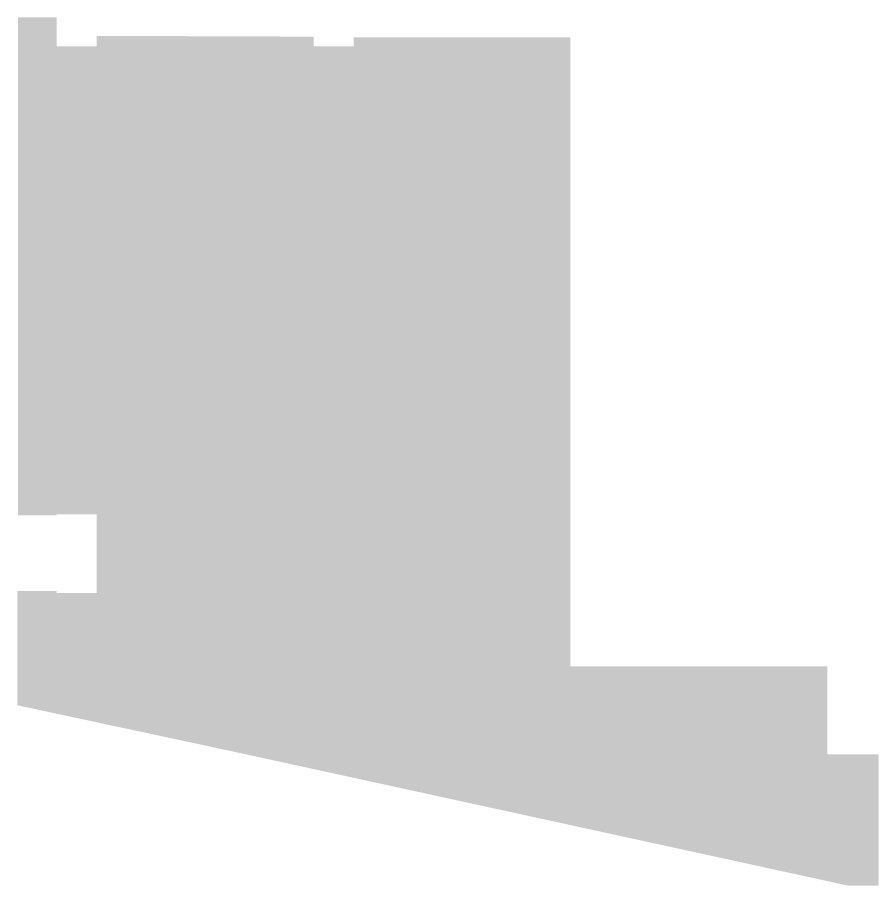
# Model space of a CAD drawing. Header units: millimetres. Extents: x -661525 to 498941, y 282148 to 1359693.
# Drawn here: x -652251 to -638838, y 877786 to 891313 of the extents above; entities that cross this region are included whole.
import ezdxf

# ---------------------------------------------------------------- set-up
doc = ezdxf.new("R2010")
doc.units = ezdxf.units.MM
doc.header["$LTSCALE"] = 2.5
doc.layers.add('A-WALL-PATT-150', color=8, linetype='CONTINUOUS')

msp = doc.modelspace()

# ---------------------------------------------------------------- hatches: boundary and pattern name
at = {"layer": 'A-WALL-PATT-150'}
h = msp.add_hatch(dxfattribs=at)
h.set_pattern_fill('ANGLE', color=256)
h.set_pattern_definition([(0, (-652250.8216, 877786.392), (0, 6.985), [5.08, -1.905]), (90, (-652250.8216, 877786.392), (-6.985, 4e-16), [5.08, -1.905])])
edge = h.paths.add_edge_path()
edge.add_line((-643562.8, 890863.4), (-643637.8, 890863.4))
edge.add_line((-643637.8, 890863.4), (-643637.8, 891003.4))
edge.add_line((-643637.8, 891003.4), (-647013.8, 891003.4))
edge.add_line((-647013.8, 891003.4), (-647013.8, 890863.4))
edge.add_line((-647013.8, 890863.4), (-647637.8, 890863.4))
edge.add_line((-647637.8, 890863.4), (-647637.8, 891013.4))
edge.add_line((-647637.8, 891013.4), (-651013.8, 891025.4))
edge.add_line((-651013.8, 891025.4), (-651013.8, 890863.4))
edge.add_line((-651013.8, 890863.4), (-651637.8, 890863.4))
edge.add_line((-651637.8, 890863.4), (-651637.8, 891313.4))
edge.add_line((-651637.8, 891313.4), (-652238.8, 891313.4))
edge.add_line((-652238.8, 891313.4), (-652238.8, 883567.5))
edge.add_line((-652238.8, 883567.5), (-652238.8, 883557.7))
edge.add_line((-652238.8, 883557.7), (-651637.8, 883557.7))
edge.add_line((-651637.8, 883557.7), (-651637.8, 883569.7))
edge.add_line((-651637.8, 883569.7), (-651013.8, 883569.7))
edge.add_line((-651013.8, 883569.7), (-651013.8, 882517.5))
edge.add_line((-651013.8, 882517.5), (-651013.8, 882345.7))
edge.add_line((-651013.8, 882345.7), (-651637.8, 882345.7))
edge.add_line((-651637.8, 882345.7), (-651637.8, 882374.4))
edge.add_line((-651637.8, 882374.4), (-652250.8, 882375.4))
edge.add_line((-652250.8, 882375.4), (-652250.8, 880596.2))
edge.add_line((-652250.8, 880596.2), (-649051, 879910.6))
edge.add_line((-649051, 879910.6), (-648951, 879888.8))
edge.add_line((-648951, 879888.8), (-648951, 879888.8))
edge.add_line((-648951, 879888.8), (-643487.8, 878697.2))
edge.add_line((-643487.8, 878697.2), (-639312.3, 877786.4))
edge.add_line((-639312.3, 877786.4), (-638837.8, 877786.4))
edge.add_line((-638837.8, 877786.4), (-638837.8, 879831.8))
edge.add_line((-638837.8, 879831.8), (-639637.8, 879831.8))
edge.add_line((-639637.8, 879831.8), (-639637.8, 881201.5))
edge.add_line((-639637.8, 881201.5), (-643637.8, 881200.5))
edge.add_line((-643637.8, 881200.5), (-643637.8, 882025.5))
edge.add_line((-643637.8, 882025.5), (-643637.8, 882025.5))
edge.add_line((-643637.8, 882025.5), (-643637.8, 890863.4))

doc.saveas('drawing.dxf')
